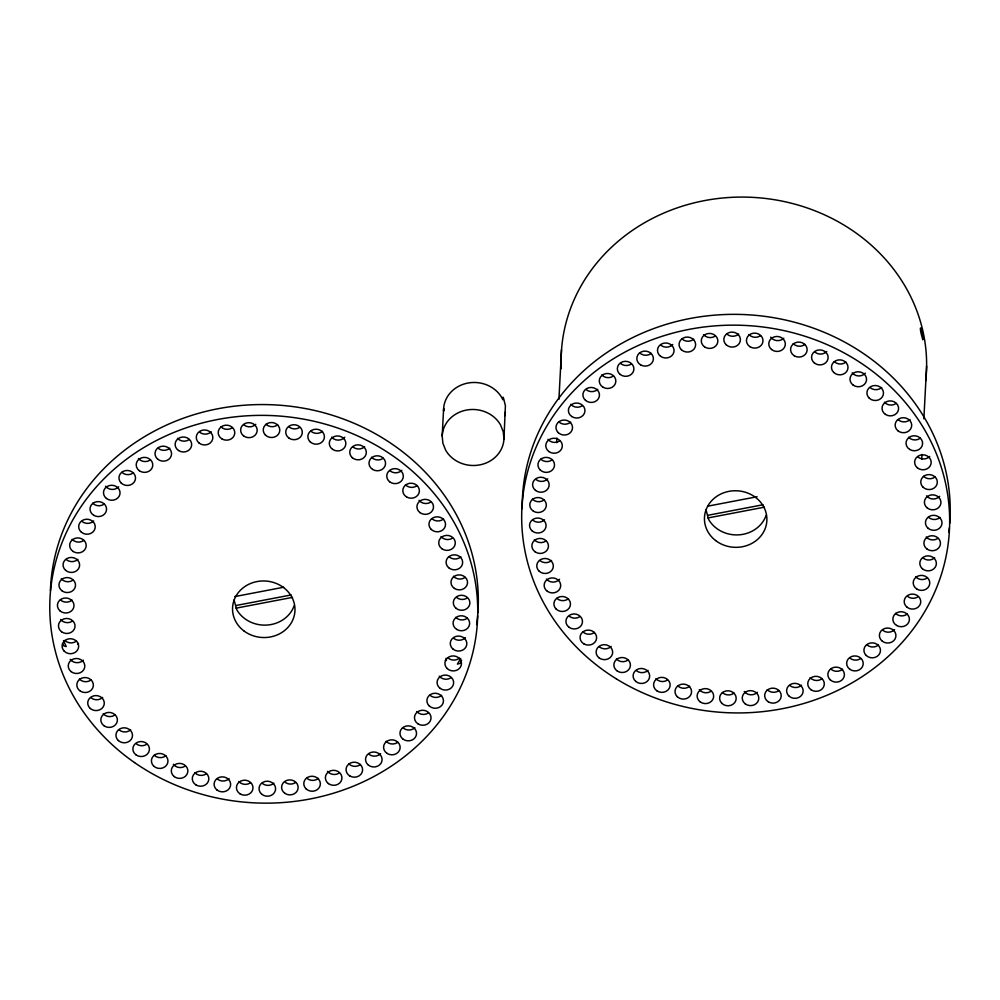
<?xml version="1.0" encoding="UTF-8"?>
<svg xmlns="http://www.w3.org/2000/svg" width="1000" height="1000" viewBox="0 0 1000 1000"><rect width="100%" height="100%" fill="white"/><g stroke="black" fill="none" stroke-linecap="round" stroke-linejoin="round"><path stroke-width="1.5" d="M294.2 605.638A31.237 28.287 3 0 1 267.125 625.05A31.237 28.287 3 0 1 236.713 609.637L234.062 599.963M442.188 435.962L443.6 408.963A30.925 28 3 0 1 467.8 383.075A30.925 28 3 0 1 501.9 397.812L502.837 399.738L502.962 397.175L503.663 398.612L505.412 405.775L503.95 439.012A30.925 28 3 0 1 479.75 464.9A30.925 28 3 0 1 445.637 450.15L442.887 443.25L442.188 435.962A30.925 28 3 0 1 466.388 410.075A30.925 28 3 0 1 500.487 424.825L503.25 431.712L503.95 439.012M556.65 442.675L556.9 438.025M558.925 399.312L561.525 349.75M766.1 515.425A31.237 28.287 3 0 1 739.038 534.837A31.237 28.287 3 0 1 708.612 519.425L705.975 509.75M921.75 459.075L921.988 454.425M923.863 418.812L926.625 366.15M461.6 660.138L460.45 663.225L457.4 664.125L460.7 658.462M77.75 643.037L77.688 644.375L78.55 643.812M234.775 596.587L283.663 587.238M708.213 506.087L757.087 496.737M236.15 605.475L291.137 594.963M708.05 515.262L763.037 504.75M236.012 608.175L292.525 597.375M707.913 517.962L764.425 507.163M445.363 660.3L446.425 660.5L446.012 658.312M63.5 640.625L66.237 646.55L63.812 645.938L62.512 643.725M443.825 410.062L443.787 408.488L443.65 411.05L443.6 408.963M165.938 755.675A8.287 7.5 3 0 1 154.225 755.25M414.862 727.738A8.287 7.5 3 0 1 403.15 727.975M206.612 773.612A8.287 7.5 3 0 1 194.913 772.825M559.55 441.012A8.287 7.5 3 0 1 547.962 439.338M552.45 459.625A8.287 7.5 3 0 1 540.75 459.15M544.075 499.95A8.287 7.5 3 0 1 532.388 499.113M582.388 405.675A8.287 7.5 3 0 1 570.75 404.338M547.75 478.862A8.287 7.5 3 0 1 536.075 479.6M570.675 422.113A8.287 7.5 3 0 1 558.95 421.987M561.3 368.663A182.812 165.55 3 0 1 748.612 197.188A182.812 165.55 3 0 1 925.738 380.675M594.438 632.425A8.287 7.5 3 0 1 582.737 631.737M738.65 334.062A8.287 7.5 3 0 1 726.925 334.137M715.188 336.112A8.287 7.5 3 0 1 703.562 334.637M760.55 335.65A8.287 7.5 3 0 1 748.888 334.525M804.912 344.45A8.287 7.5 3 0 1 793.225 343.675M783.775 338.237A8.287 7.5 3 0 1 770.675 337.163M826.75 351.5A8.287 7.5 3 0 1 815.075 352.287M611.163 646.4A8.287 7.5 3 0 1 599.462 646.938M920.288 438.212A8.287 7.5 3 0 1 908.6 437.287M821.8 678.9A8.287 7.5 3 0 1 810.15 677.663M910.05 419.575A8.287 7.5 3 0 1 898.35 419.862M917.575 597.112A8.287 7.5 3 0 1 907.513 596.337M907.212 614.075A8.287 7.5 3 0 1 895.525 613.35M801.538 685.188A8.287 7.5 3 0 1 789.825 685.512M934.65 557.788A8.287 7.5 3 0 1 922.938 557.925M860.5 658.662A8.287 7.5 3 0 1 850.413 658.5M842.613 669.15A8.287 7.5 3 0 1 830.9 669.125M778.925 690.562A8.287 7.5 3 0 1 767.237 689.688M949.35 527.788A214.05 193.837 3 0 1 948.863 532.188M522.263 508.6A214.05 193.837 3 0 1 742.175 314.488A214.05 193.837 3 0 1 949.737 523.375M845.987 362.062A8.287 7.5 3 0 1 834.275 361.637M865.35 373.175A8.287 7.5 3 0 1 852.2 372.887M881.65 387.55A8.287 7.5 3 0 1 869.938 387.475M896.062 403.5A8.287 7.5 3 0 1 884.412 402.212M929.725 456.475A8.287 7.5 3 0 1 918.037 457.113M935.212 476.863A8.287 7.5 3 0 1 923.5 476.287M939.663 496.325A8.287 7.5 3 0 1 926.525 495.875M940.088 517.425A8.287 7.5 3 0 1 928.363 517.212M937.837 538.413A8.287 7.5 3 0 1 926.213 536.987M927.362 577.9A8.287 7.5 3 0 1 915.688 576.825M894.587 629.6A8.287 7.5 3 0 1 882.913 630.438M878.462 645.025A8.287 7.5 3 0 1 866.75 644.65M757.375 692.275A8.287 7.5 3 0 1 744.25 691.488M734.1 693.037A8.287 7.5 3 0 1 722.4 692.513M710.863 691.4A8.287 7.5 3 0 1 699.287 689.663M689.675 686.2A8.287 7.5 3 0 1 677.962 686.025M667.537 680.025A8.287 7.5 3 0 1 655.9 678.637M647.975 670.387A8.287 7.5 3 0 1 636.263 670.562M628.038 660.013A8.287 7.5 3 0 1 616.375 658.988M579.575 616.812A8.287 7.5 3 0 1 569.487 616.388M568.488 598.65A8.287 7.5 3 0 1 556.775 598.325M559.55 579.263A8.287 7.5 3 0 1 546.4 579.1M551.55 560.475A8.287 7.5 3 0 1 539.837 560.5M545.962 540.988A8.287 7.5 3 0 1 534.312 539.812M544.513 519.837A8.287 7.5 3 0 1 532.812 520.225M597.788 389.338A8.287 7.5 3 0 1 586.075 389.575M613.488 375.962A8.287 7.5 3 0 1 601.812 374.975M630.788 364.3A8.287 7.5 3 0 1 620.725 363.612M651.237 353.413A8.287 7.5 3 0 1 639.538 352.788M672.75 344.5A8.287 7.5 3 0 1 661.087 345.438M693.688 339.212A8.287 7.5 3 0 1 681.975 338.938M380.613 753.688A8.287 7.5 3 0 1 368.925 754.275M397.8 742.288A8.287 7.5 3 0 1 386.112 741.312M229.088 778.637A8.287 7.5 3 0 1 217.387 779.075M91.062 679.987A8.287 7.5 3 0 1 79.375 679.062M102.65 697.45A8.287 7.5 3 0 1 90.95 697.738M114.862 715.025A8.287 7.5 3 0 1 103.212 713.737M146.688 744.3A8.287 7.5 3 0 1 136.6 744.087M130.675 729.837A8.287 7.5 3 0 1 118.963 729.762M184.875 766.3A8.287 7.5 3 0 1 173.35 764.312M93.7 520.975A8.287 7.5 3 0 1 82 521.462M77.888 559.388A8.287 7.5 3 0 1 66.175 559.525M360.462 764.513A8.287 7.5 3 0 1 348.762 763.875M83.8 540.438A8.287 7.5 3 0 1 72.138 539.35M72.9 580.237A8.287 7.5 3 0 1 61.262 578.8M232.475 427.6A8.287 7.5 3 0 1 220.787 426.712M104.362 503.95A8.287 7.5 3 0 1 92.662 503.212M211.225 431.8A8.287 7.5 3 0 1 199.513 432.125M255.763 424.325A8.287 7.5 3 0 1 244.075 425.012M477.65 615.8A214.05 193.837 3 0 1 476.662 624.6M50.425 590.688A214.05 193.837 3 0 1 274.337 404.875A214.05 193.837 3 0 1 477.887 612.85M277.712 424.787A8.287 7.5 3 0 1 266 424.263M118.7 486.838A8.287 7.5 3 0 1 105.562 486.225M133.525 472.663A8.287 7.5 3 0 1 121.8 472.287M189.175 439.575A8.287 7.5 3 0 1 177.525 438.35M322.537 431.287A8.287 7.5 3 0 1 310.812 431.112M299.488 427.5A8.287 7.5 3 0 1 289.4 427.2M417.2 485.55A8.287 7.5 3 0 1 405.5 484.875M430.588 502.212A8.287 7.5 3 0 1 419.038 500.325M364.625 446.75A8.287 7.5 3 0 1 352.912 446.925M441.6 695.325A8.287 7.5 3 0 1 429.888 695.212M344.775 437.2A8.287 7.5 3 0 1 331.625 437.2M428.462 712.9A8.287 7.5 3 0 1 416.825 711.562M465.425 637.688A8.287 7.5 3 0 1 453.75 638.425M459.412 658.162A8.287 7.5 3 0 1 447.713 657.688M383.188 458.275A8.287 7.5 3 0 1 371.512 457.25M401.812 470.363A8.287 7.5 3 0 1 390.125 470.9M443.55 518.975A8.287 7.5 3 0 1 431.838 518.65M452.6 538.1A8.287 7.5 3 0 1 440.988 536.575M460.887 556.812A8.287 7.5 3 0 1 449.162 556.85M465.075 577.438A8.287 7.5 3 0 1 453.413 576.263M466.65 598.337A8.287 7.5 3 0 1 456.6 597.475M467.388 618.162A8.287 7.5 3 0 1 455.7 617.337M72.075 600.1A8.287 7.5 3 0 1 60.362 599.888M150.05 460.112A8.287 7.5 3 0 1 138.438 458.537M169.762 448.188A8.287 7.5 3 0 1 158.05 448.162M450.863 677.85A8.287 7.5 3 0 1 439.275 676.162M250.55 782.738A8.287 7.5 3 0 1 238.888 781.6M273.85 783.175A8.287 7.5 3 0 1 262.125 783.25M295.487 782.575A8.287 7.5 3 0 1 285.4 782.5M318.412 778.375A8.287 7.5 3 0 1 306.7 778.1M339.05 773.162A8.287 7.5 3 0 1 327.488 771.325M72.2 621.287A8.287 7.5 3 0 1 60.625 619.513M76.55 641.012A8.287 7.5 3 0 1 64.837 640.438M83.35 660.175A8.287 7.5 3 0 1 70.225 659.338M505.363 412A30.925 28 3 0 1 504.925 415.637M923 338.413L922.812 339.825L921.9 336.4A6.062 0.812 76.2 0 1 920.387 328.525A6.062 0.812 76.2 0 1 922.163 331.262L923 338.413M136.037 754.887A8.287 7.5 3 0 0 149.362 750.188A8.287 7.5 3 0 0 138.088 742.038A8.287 7.5 3 0 0 136.037 754.887M153.663 766.05A8.287 7.5 3 0 0 167.625 763.188A8.287 7.5 3 0 0 157.787 753.637A8.287 7.5 3 0 0 153.663 766.05M402.587 738.775A8.287 7.5 3 0 0 416.325 735.138A8.287 7.5 3 0 0 405.85 726.137A8.287 7.5 3 0 0 402.587 738.775M195.975 784.938A8.287 7.5 3 0 0 208.837 779.275A8.287 7.5 3 0 0 196.875 771.975A8.287 7.5 3 0 0 195.975 784.938M174.237 776.587A8.287 7.5 3 0 0 187.738 772.3A8.287 7.5 3 0 0 176.762 763.812A8.287 7.5 3 0 0 174.237 776.587M568.925 627.188A8.287 7.5 3 0 0 582.375 622.788A8.287 7.5 3 0 0 571.325 614.388A8.287 7.5 3 0 0 568.925 627.188M556.213 609.138A8.287 7.5 3 0 0 570.15 606.15A8.287 7.5 3 0 0 560.2 596.688A8.287 7.5 3 0 0 556.213 609.138M583.812 643.838A8.287 7.5 3 0 0 596.613 638.062A8.287 7.5 3 0 0 584.587 630.862A8.287 7.5 3 0 0 583.812 643.838M704.525 346.838A8.287 7.5 3 0 0 717.788 341.962A8.287 7.5 3 0 0 706.388 333.963A8.287 7.5 3 0 0 704.525 346.838M726.363 344.938A8.287 7.5 3 0 0 740.163 341.488A8.287 7.5 3 0 0 729.825 332.362A8.287 7.5 3 0 0 726.363 344.938M656.888 690.825A8.287 7.5 3 0 0 670.088 685.85A8.287 7.5 3 0 0 658.6 677.938A8.287 7.5 3 0 0 656.888 690.825M749.9 346.675A8.287 7.5 3 0 0 762.962 341.413A8.287 7.5 3 0 0 751.275 333.75A8.287 7.5 3 0 0 749.9 346.675M771.513 349.475A8.287 7.5 3 0 0 785.163 345.6A8.287 7.5 3 0 0 774.513 336.788A8.287 7.5 3 0 0 771.513 349.475M681.413 349.738A8.287 7.5 3 0 0 695.325 346.7A8.287 7.5 3 0 0 685.337 337.262A8.287 7.5 3 0 0 681.413 349.738M616.375 678.888A214.05 193.837 3 0 0 949.175 534.175A214.05 193.837 3 0 0 641.462 344.075A214.05 193.837 3 0 0 616.375 678.888M794.287 355.788A8.287 7.5 3 0 0 807.138 350.125A8.287 7.5 3 0 0 795.188 342.812A8.287 7.5 3 0 0 794.287 355.788M677.4 696.825A8.287 7.5 3 0 0 691.275 693.675A8.287 7.5 3 0 0 681.188 684.325A8.287 7.5 3 0 0 677.4 696.825M814.513 363.1A8.287 7.5 3 0 0 828.012 358.812A8.287 7.5 3 0 0 817.038 350.325A8.287 7.5 3 0 0 814.513 363.1M660.525 356.25A8.287 7.5 3 0 0 673.95 351.788A8.287 7.5 3 0 0 662.85 343.438A8.287 7.5 3 0 0 660.525 356.25M768.288 701.8A8.287 7.5 3 0 0 781.2 696.263A8.287 7.5 3 0 0 769.325 688.85A8.287 7.5 3 0 0 768.288 701.8M909.638 449.412A8.287 7.5 3 0 0 922.588 443.925A8.287 7.5 3 0 0 910.75 436.463A8.287 7.5 3 0 0 909.638 449.412M811.15 689.837A8.287 7.5 3 0 0 824.275 684.688A8.287 7.5 3 0 0 812.675 676.925A8.287 7.5 3 0 0 811.15 689.837M906.95 607.137A8.287 7.5 3 0 0 920.588 603.2A8.287 7.5 3 0 0 909.887 594.438A8.287 7.5 3 0 0 906.95 607.137M896.587 625.45A8.287 7.5 3 0 0 909.412 619.725A8.287 7.5 3 0 0 897.425 612.475A8.287 7.5 3 0 0 896.587 625.45M598.9 657.738A8.287 7.5 3 0 0 612.5 653.75A8.287 7.5 3 0 0 601.763 645.025A8.287 7.5 3 0 0 598.9 657.738M916.712 588.975A8.287 7.5 3 0 0 929.75 583.65A8.287 7.5 3 0 0 918.025 576.038A8.287 7.5 3 0 0 916.712 588.975M830.337 679.938A8.287 7.5 3 0 0 844.163 676.587A8.287 7.5 3 0 0 833.925 667.375A8.287 7.5 3 0 0 830.337 679.938M849.85 669.3A8.287 7.5 3 0 0 863.15 664.55A8.287 7.5 3 0 0 851.838 656.438A8.287 7.5 3 0 0 849.85 669.3M882.35 641.25A8.287 7.5 3 0 0 895.825 636.9A8.287 7.5 3 0 0 884.812 628.462A8.287 7.5 3 0 0 882.35 641.25M897.775 430.662A8.287 7.5 3 0 0 911.5 426.962A8.287 7.5 3 0 0 900.975 418.013A8.287 7.5 3 0 0 897.775 430.662M789.262 696.312A8.287 7.5 3 0 0 802.962 692.562A8.287 7.5 3 0 0 792.4 683.662A8.287 7.5 3 0 0 789.262 696.312M866.188 655.45A8.287 7.5 3 0 0 880.138 652.537A8.287 7.5 3 0 0 870.25 643.025A8.287 7.5 3 0 0 866.188 655.45M922.375 568.725A8.287 7.5 3 0 0 936.15 565.212A8.287 7.5 3 0 0 925.775 556.125A8.287 7.5 3 0 0 922.375 568.725M617.4 671.125A8.287 7.5 3 0 0 630.4 665.75A8.287 7.5 3 0 0 618.638 658.188A8.287 7.5 3 0 0 617.4 671.125M745.125 703.763A8.287 7.5 3 0 0 758.662 699.6A8.287 7.5 3 0 0 747.788 691.012A8.287 7.5 3 0 0 745.125 703.763M387.15 753.45A8.287 7.5 3 0 0 400.125 748.012A8.287 7.5 3 0 0 388.325 740.5A8.287 7.5 3 0 0 387.15 753.45M368.35 765.075A8.287 7.5 3 0 0 381.938 761.025A8.287 7.5 3 0 0 371.15 752.35A8.287 7.5 3 0 0 368.35 765.075M216.825 789.875A8.287 7.5 3 0 0 230.475 786A8.287 7.5 3 0 0 219.825 777.188A8.287 7.5 3 0 0 216.825 789.875M65.612 570.325A8.287 7.5 3 0 0 79.388 566.8A8.287 7.5 3 0 0 69.013 557.725A8.287 7.5 3 0 0 65.612 570.325M349.837 775.962A8.287 7.5 3 0 0 362.6 770.138A8.287 7.5 3 0 0 350.538 762.987A8.287 7.5 3 0 0 349.837 775.962M81.438 532.263A8.287 7.5 3 0 0 95.075 528.325A8.287 7.5 3 0 0 84.375 519.562A8.287 7.5 3 0 0 81.438 532.263M73.162 551.5A8.287 7.5 3 0 0 86.188 546.175A8.287 7.5 3 0 0 74.463 538.562A8.287 7.5 3 0 0 73.162 551.5M106.463 498.475A8.287 7.5 3 0 0 119.938 494.137A8.287 7.5 3 0 0 108.925 485.688A8.287 7.5 3 0 0 106.463 498.475M62.237 591A8.287 7.5 3 0 0 75.462 586.075A8.287 7.5 3 0 0 64.025 578.112A8.287 7.5 3 0 0 62.237 591M93.737 515.312A8.287 7.5 3 0 0 106.562 509.6A8.287 7.5 3 0 0 94.575 502.35A8.287 7.5 3 0 0 93.737 515.312M328.413 783.575A8.287 7.5 3 0 0 341.838 779.112A8.287 7.5 3 0 0 330.737 770.763A8.287 7.5 3 0 0 328.413 783.575M332.6 449.387A8.287 7.5 3 0 0 345.8 444.412A8.287 7.5 3 0 0 334.325 436.5A8.287 7.5 3 0 0 332.6 449.387M221.838 438.837A8.287 7.5 3 0 0 234.762 433.288A8.287 7.5 3 0 0 222.875 425.875A8.287 7.5 3 0 0 221.838 438.837M198.95 442.925A8.287 7.5 3 0 0 212.65 439.175A8.287 7.5 3 0 0 202.087 430.275A8.287 7.5 3 0 0 198.95 442.925M134.525 762.575A214.05 193.837 3 0 0 476.087 635.4A214.05 193.837 3 0 0 180.675 429.8A214.05 193.837 3 0 0 134.525 762.575M288.837 438.013A8.287 7.5 3 0 0 302.213 433.425A8.287 7.5 3 0 0 291.038 425.175A8.287 7.5 3 0 0 288.837 438.013M243.512 435.812A8.287 7.5 3 0 0 257.05 431.65A8.287 7.5 3 0 0 246.175 423.062A8.287 7.5 3 0 0 243.512 435.812M265.438 435.062A8.287 7.5 3 0 0 279.438 432.325A8.287 7.5 3 0 0 269.688 422.688A8.287 7.5 3 0 0 265.438 435.062M448.6 567.65A8.287 7.5 3 0 0 462.413 564.25A8.287 7.5 3 0 0 452.137 555.075A8.287 7.5 3 0 0 448.6 567.65M310.25 441.912A8.287 7.5 3 0 0 324.137 438.75A8.287 7.5 3 0 0 314.05 429.412A8.287 7.5 3 0 0 310.25 441.912M121.237 483.088A8.287 7.5 3 0 0 135.188 480.163A8.287 7.5 3 0 0 125.3 470.65A8.287 7.5 3 0 0 121.237 483.088M178.525 450.513A8.287 7.5 3 0 0 191.637 445.363A8.287 7.5 3 0 0 180.037 437.6A8.287 7.5 3 0 0 178.525 450.513M306.125 788.913A8.287 7.5 3 0 0 320.05 785.863A8.287 7.5 3 0 0 310.062 776.438A8.287 7.5 3 0 0 306.125 788.913M406.575 496.962A8.287 7.5 3 0 0 419.375 491.2A8.287 7.5 3 0 0 407.337 483.988A8.287 7.5 3 0 0 406.575 496.962M419.938 512.587A8.287 7.5 3 0 0 433.4 508.175A8.287 7.5 3 0 0 422.337 499.787A8.287 7.5 3 0 0 419.938 512.587M352.35 457.738A8.287 7.5 3 0 0 366.1 454.15A8.287 7.5 3 0 0 355.688 445.112A8.287 7.5 3 0 0 352.35 457.738M431.275 529.462A8.287 7.5 3 0 0 445.213 526.475A8.287 7.5 3 0 0 435.262 517A8.287 7.5 3 0 0 431.275 529.462M429.312 706.012A8.287 7.5 3 0 0 443.188 702.788A8.287 7.5 3 0 0 433.05 693.487A8.287 7.5 3 0 0 429.312 706.012M456.75 629.45A8.287 7.5 3 0 0 469.637 623.85A8.287 7.5 3 0 0 457.725 616.487A8.287 7.5 3 0 0 456.75 629.45M417.812 723.737A8.287 7.5 3 0 0 430.988 718.7A8.287 7.5 3 0 0 419.462 710.837A8.287 7.5 3 0 0 417.812 723.737M372.537 469.387A8.287 7.5 3 0 0 385.538 464.012A8.287 7.5 3 0 0 373.775 456.45A8.287 7.5 3 0 0 372.537 469.387M571.737 416.512A8.287 7.5 3 0 0 584.913 411.475A8.287 7.5 3 0 0 573.387 403.612A8.287 7.5 3 0 0 571.737 416.512M585.513 400.375A8.287 7.5 3 0 0 599.25 396.737A8.287 7.5 3 0 0 588.775 387.75A8.287 7.5 3 0 0 585.513 400.375M548.9 451.562A8.287 7.5 3 0 0 562.25 446.925A8.287 7.5 3 0 0 551.025 438.725A8.287 7.5 3 0 0 548.9 451.562M558.387 432.788A8.287 7.5 3 0 0 572.25 429.562A8.287 7.5 3 0 0 562.112 420.262A8.287 7.5 3 0 0 558.387 432.788M602.85 387.113A8.287 7.5 3 0 0 615.825 381.675A8.287 7.5 3 0 0 604.025 374.162A8.287 7.5 3 0 0 602.85 387.113M535.513 490.4A8.287 7.5 3 0 0 549.025 486.175A8.287 7.5 3 0 0 538.1 477.638A8.287 7.5 3 0 0 535.513 490.4M620.15 374.412A8.287 7.5 3 0 0 633.75 370.35A8.287 7.5 3 0 0 622.95 361.688A8.287 7.5 3 0 0 620.15 374.412M640.625 364.875A8.287 7.5 3 0 0 653.388 359.05A8.287 7.5 3 0 0 641.312 351.9A8.287 7.5 3 0 0 640.625 364.875M453.175 649.225A8.287 7.5 3 0 0 466.7 645A8.287 7.5 3 0 0 455.775 636.462A8.287 7.5 3 0 0 453.175 649.225M635.688 681.363A8.287 7.5 3 0 0 649.45 677.788A8.287 7.5 3 0 0 639.025 668.75A8.287 7.5 3 0 0 635.688 681.363M853.15 385.112A8.287 7.5 3 0 0 866.475 380.425A8.287 7.5 3 0 0 855.2 372.262A8.287 7.5 3 0 0 853.15 385.112M833.713 372.438A8.287 7.5 3 0 0 847.675 369.575A8.287 7.5 3 0 0 837.837 360.025A8.287 7.5 3 0 0 833.713 372.438M885.413 414.387A8.287 7.5 3 0 0 898.55 409.3A8.287 7.5 3 0 0 886.988 401.488A8.287 7.5 3 0 0 885.413 414.387M869.362 398.275A8.287 7.5 3 0 0 883.213 395A8.287 7.5 3 0 0 873.037 385.737A8.287 7.5 3 0 0 869.362 398.275M700.212 701.9A8.287 7.5 3 0 0 713.587 697.325A8.287 7.5 3 0 0 702.412 689.075A8.287 7.5 3 0 0 700.212 701.9M532.25 531.025A8.287 7.5 3 0 0 545.913 527.212A8.287 7.5 3 0 0 535.312 518.35A8.287 7.5 3 0 0 532.25 531.025M917.475 467.912A8.287 7.5 3 0 0 931.038 463.812A8.287 7.5 3 0 0 920.212 455.175A8.287 7.5 3 0 0 917.475 467.912M547.362 591.312A8.287 7.5 3 0 0 560.638 586.5A8.287 7.5 3 0 0 549.275 578.438A8.287 7.5 3 0 0 547.362 591.312M533.45 511.225A8.287 7.5 3 0 0 546.325 505.625A8.287 7.5 3 0 0 534.412 498.263A8.287 7.5 3 0 0 533.45 511.225M540.175 469.95A8.287 7.5 3 0 0 554.163 467.15A8.287 7.5 3 0 0 544.362 457.55A8.287 7.5 3 0 0 540.175 469.95M927.8 528.013A8.287 7.5 3 0 0 941.7 524.913A8.287 7.5 3 0 0 931.663 515.525A8.287 7.5 3 0 0 927.8 528.013M927.188 549.175A8.287 7.5 3 0 0 940.413 544.25A8.287 7.5 3 0 0 928.975 536.287A8.287 7.5 3 0 0 927.188 549.175M922.938 487.088A8.287 7.5 3 0 0 936.95 484.412A8.287 7.5 3 0 0 927.262 474.738A8.287 7.5 3 0 0 922.938 487.088M927.45 508.113A8.287 7.5 3 0 0 940.85 503.6A8.287 7.5 3 0 0 929.712 495.3A8.287 7.5 3 0 0 927.45 508.113M715.588 540.525A31.237 28.287 3 0 0 766.425 524.263A31.237 28.287 3 0 0 725 492.35A31.237 28.287 3 0 0 715.588 540.525M80.425 691.188A8.287 7.5 3 0 0 93.362 685.7A8.287 7.5 3 0 0 81.525 678.238A8.287 7.5 3 0 0 80.425 691.188M90.375 708.538A8.287 7.5 3 0 0 104.1 704.837A8.287 7.5 3 0 0 93.575 695.888A8.287 7.5 3 0 0 90.375 708.538M239.913 793.763A8.287 7.5 3 0 0 252.963 788.487A8.287 7.5 3 0 0 241.287 780.825A8.287 7.5 3 0 0 239.913 793.763M539.275 571.3A8.287 7.5 3 0 0 553.088 567.9A8.287 7.5 3 0 0 542.8 558.737A8.287 7.5 3 0 0 539.275 571.3M535.312 551.975A8.287 7.5 3 0 0 548.413 546.763A8.287 7.5 3 0 0 536.763 539.05A8.287 7.5 3 0 0 535.312 551.975M721.825 703.325A8.287 7.5 3 0 0 735.825 700.575A8.287 7.5 3 0 0 726.087 690.938A8.287 7.5 3 0 0 721.825 703.325M389.55 481.7A8.287 7.5 3 0 0 403.162 477.713A8.287 7.5 3 0 0 392.425 468.988A8.287 7.5 3 0 0 389.55 481.7M454.425 588.425A8.287 7.5 3 0 0 467.512 583.212A8.287 7.5 3 0 0 455.875 575.5A8.287 7.5 3 0 0 454.425 588.425M456.025 608.275A8.287 7.5 3 0 0 469.7 604.462A8.287 7.5 3 0 0 459.1 595.6A8.287 7.5 3 0 0 456.025 608.275M104.2 725.913A8.287 7.5 3 0 0 117.35 720.825A8.287 7.5 3 0 0 105.787 713.012A8.287 7.5 3 0 0 104.2 725.913M118.387 740.575A8.287 7.5 3 0 0 132.238 737.288A8.287 7.5 3 0 0 122.05 728.037A8.287 7.5 3 0 0 118.387 740.575M284.837 793.3A8.287 7.5 3 0 0 298.087 788.438A8.287 7.5 3 0 0 286.688 780.425A8.287 7.5 3 0 0 284.837 793.3M261.562 794.062A8.287 7.5 3 0 0 275.363 790.6A8.287 7.5 3 0 0 265.025 781.475A8.287 7.5 3 0 0 261.562 794.062M441.938 548.775A8.287 7.5 3 0 0 455.225 543.975A8.287 7.5 3 0 0 443.862 535.913A8.287 7.5 3 0 0 441.938 548.775M59.787 610.688A8.287 7.5 3 0 0 73.7 607.587A8.287 7.5 3 0 0 63.65 598.2A8.287 7.5 3 0 0 59.787 610.688M157.487 458.963A8.287 7.5 3 0 0 171.312 455.625A8.287 7.5 3 0 0 161.075 446.413A8.287 7.5 3 0 0 157.487 458.963M139.388 470.75A8.287 7.5 3 0 0 152.7 466A8.287 7.5 3 0 0 141.387 457.887A8.287 7.5 3 0 0 139.388 470.75M447.137 668.487A8.287 7.5 3 0 0 461.125 665.688A8.287 7.5 3 0 0 451.325 656.087A8.287 7.5 3 0 0 447.137 668.487M440.213 688.4A8.287 7.5 3 0 0 453.562 683.763A8.287 7.5 3 0 0 442.337 675.55A8.287 7.5 3 0 0 440.213 688.4M243.688 630.737A31.237 28.287 3 0 0 294.513 614.475A31.237 28.287 3 0 0 253.088 582.562A31.237 28.287 3 0 0 243.688 630.737M71.087 671.612A8.287 7.5 3 0 0 84.663 667.513A8.287 7.5 3 0 0 73.825 658.875A8.287 7.5 3 0 0 71.087 671.612M64.275 651.237A8.287 7.5 3 0 0 78.288 648.562A8.287 7.5 3 0 0 68.587 638.875A8.287 7.5 3 0 0 64.275 651.237M61.537 631.75A8.287 7.5 3 0 0 74.95 627.225A8.287 7.5 3 0 0 63.8 618.925A8.287 7.5 3 0 0 61.537 631.75"/></g></svg>
